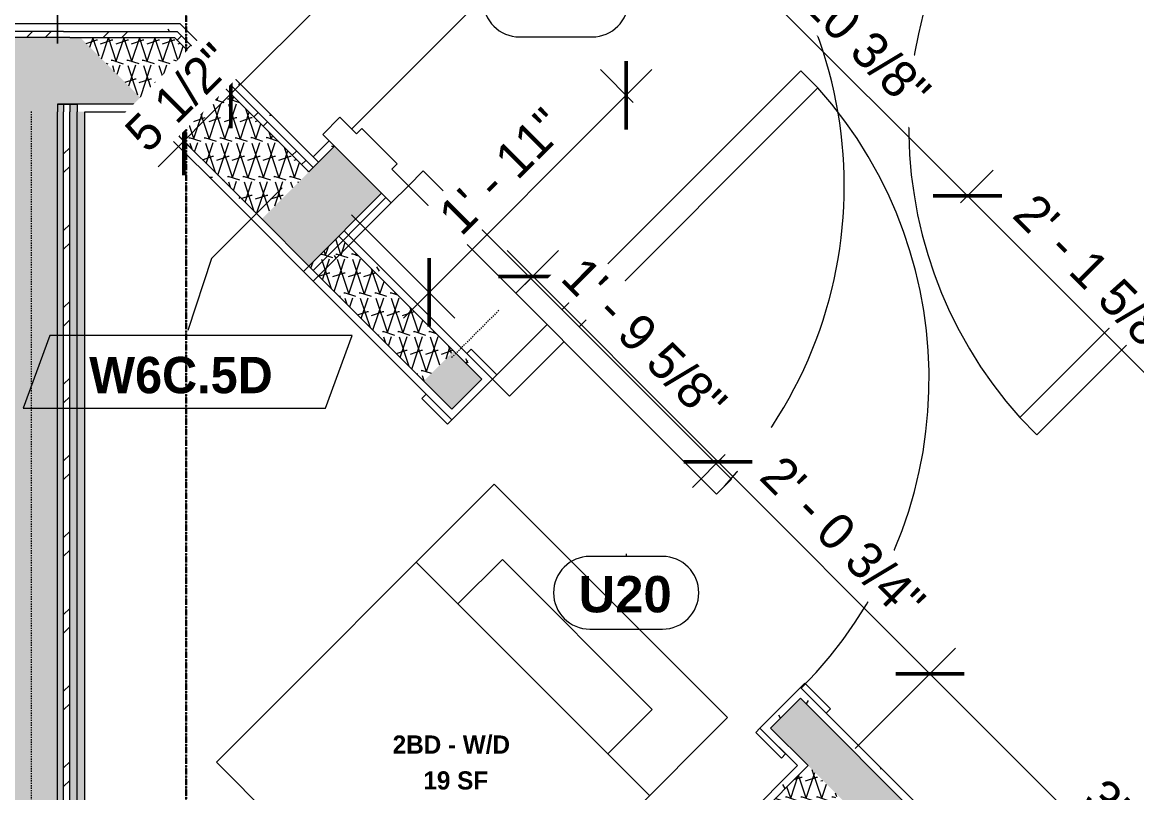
# Model space of a CAD drawing. Header units: inches. Extents: x -4058 to -1781, y 9814 to 12289.
# Drawn here: x -2513.9 to -2421.8, y 11584.4 to 11648 of the extents above; entities that cross this region are included whole.
import ezdxf

# ---------------------------------------------------------------- set-up
doc = ezdxf.new("R2010")
doc.units = ezdxf.units.IN
doc.header["$MEASUREMENT"] = 0
for name, pattern in [('Dash 3_32_', [0.1875, 0.09375, -0.09375]), ('Grid Line 1_2_', [0.875, 0.5, -0.125, 0.125, -0.125]), ('Grid Line 1_2__2_', [0.875, 0.5, -0.125, 0.125, -0.125])]:
    doc.linetypes.add(name, pattern=pattern)
for name, color, linetype, lineweight in [('0-1', 7, 'Continuous', 5), ('0-4', 55, 'Continuous', 9), ('A-ANNO-DIMS', 211, 'Continuous', 9), ('A-ANNO-DIMS-32', 211, 'Continuous', 9), ('A-AREA-IDEN', 2, 'Continuous', 9), ('A-DETL-1', 90, 'Dash 3_32_', 9), ('A-DOOR-1', 7, 'Continuous', 9), ('A-DOOR-2', 31, 'Continuous', 9), ('A-DOOR-FRAM', 31, 'Continuous', 9), ('A-DOOR-FRAM-1', 7, 'Continuous', 9), ('A-DOOR-IDEN', 31, 'Continuous', 9), ('A-FLOR-1', 7, 'Continuous', 9), ('A-WALL-1', 7, 'Continuous', 9), ('A-WALL-2', 113, 'Continuous', 9), ('A-WALL-IDEN', 211, 'Continuous', 9), ('A-WALL-PATT-1', 9, 'Continuous', 9), ('I-WALL-1', 1, 'Continuous', 5), ('I-WALL-2', 7, 'Continuous', 9), ('P-SANR-FIXT', 6, 'Continuous', 9), ('S-GRID-1', 1, 'Grid Line 1_2_', 9), ('S-GRID-2', 1, 'Grid Line 1_2__2_', 30)]:
    doc.layers.add(name, color=color, linetype=linetype, lineweight=lineweight)
doc.styles.add('Arial_B', font='arialbd.ttf', dxfattribs={"height": 3})
doc.styles.add('Century Gothic', font='ufonts.com_century-gothic.ttf', dxfattribs={"height": 3})
doc.styles.add('Century Gothic_B', font='GOTHICB.TTF', dxfattribs={"height": 1.5})
doc.styles.add('Century Gothic_B_1', font='GOTHICB.TTF', dxfattribs={"height": 3})
doc.dimstyles.new('THE_DIMENSION_STRING', dxfattribs={"dimscale": 12, "dimtxt": 3.132505, "dimasz": 0.333333, "dimexe": 0.25, "dimexo": 0.166667, "dimgap": 0.041667, "dimtad": 1, "dimdec": 4, "dimrnd": 0.0625, "dimzin": 3, "dimdsep": 46, "dimlunit": 4, "dimtxsty": 'Century Gothic', "dimblk1": 'OBLIQUE', "dimblk2": 'OBLIQUE', "dimsah": 1, "dimcen": 0.09, "dimdle": 0.25, "dimazin": 0, "dimtfac": 1, "dimtdec": 4, "dimtix": 1, "dimtmove": 0, "dimatfit": 3, "dimfxl": 1, "dimtvp": 1, "dimtfill": 1, "dimfrac": 2, "dimtolj": 1, "dimtzin": 0, "dimarcsym": 2})
doc.dimstyles.new('THE_DIMENSION_STRING_4', dxfattribs={"dimscale": 12, "dimtxt": 3.132505, "dimasz": 0.333333, "dimexe": 0.25, "dimexo": 0.166667, "dimgap": 0.041667, "dimtad": 1, "dimdec": 4, "dimrnd": 0.0625, "dimzin": 3, "dimdsep": 46, "dimlunit": 4, "dimtxsty": 'Century Gothic', "dimblk1": 'OBLIQUE', "dimblk2": 'OBLIQUE', "dimsah": 1, "dimcen": 0.09, "dimdle": 0.25, "dimazin": 0, "dimtfac": 1, "dimtdec": 4, "dimtix": 1, "dimtmove": 0, "dimatfit": 3, "dimfxl": 1, "dimtvp": 1, "dimtfill": 1, "dimfrac": 2, "dimtolj": 1, "dimtzin": 0, "dimarcsym": 2})
doc.dimstyles.new('THE_DIMENSION_STRING_5', dxfattribs={"dimscale": 12, "dimtxt": 3.132505, "dimasz": 0.333333, "dimexe": 0.25, "dimexo": 0.166667, "dimgap": 0.041667, "dimtad": 1, "dimdec": 4, "dimrnd": 0.0625, "dimzin": 3, "dimdsep": 46, "dimlunit": 4, "dimtxsty": 'Century Gothic', "dimblk1": 'OBLIQUE', "dimblk2": 'OBLIQUE', "dimsah": 1, "dimcen": 0.09, "dimdle": 0.25, "dimazin": 0, "dimtfac": 1, "dimtdec": 4, "dimtix": 1, "dimtmove": 0, "dimatfit": 3, "dimfxl": 1, "dimtvp": 1, "dimtfill": 1, "dimfrac": 2, "dimtolj": 1, "dimtzin": 0, "dimarcsym": 2})
pattern_1 = [(0, (0, 0), (10.24, 2.56), [0.422, -7.258, 0.422, -7.258, -40.96]), (0, (0, 0), (10.24, 2.56), [-15.36, 0.422, -14.938, 0.422, -7.258, -17.92]), (0, (0, 0), (10.24, 2.56), [-38.4, 0.422, -4.698, 0.422, -12.378]), (120, (3.84, 1.28), (-7.33702503, 7.58810013), [0.422, -7.258, 0.422, -7.258, -40.96]), (120, (3.84, 1.28), (-7.33702503, 7.58810013), [-15.36, 0.422, -14.938, 0.422, -7.258, -17.92]), (120, (3.84, 1.28), (-7.33702503, 7.58810013), [-38.4, 0.422, -4.698, 0.422, -12.378]), (240, (5.12, 6.4), (-2.90297497, -10.14810013), [0.422, -7.258, 0.422, -7.258, -40.96]), (240, (5.12, 6.4), (-2.90297497, -10.14810013), [-15.36, 0.422, -14.938, 0.422, -7.258, -17.92]), (240, (5.12, 6.4), (-2.90297497, -10.14810013), [-38.4, 0.422, -4.698, 0.422, -12.378])]
pattern_2 = [(45, (0, 0), (-3.1678384, 3.1678384), []), (45, (0, 4.8), (-3.1678384, 3.1678384), [])]
pattern_3 = [(161.57, (0.16, 0.16), (-1.279773737, -0.000426766), [0, -9.107, 1.011, 0]), (18.43, (-0.16, 0.16), (-1.279773737, 0.000426766), [0, -9.107, 1.011, 0]), (108.43, (0.16, 0.16), (0.639452382, -3.199964008), [3.035, -7.083]), (71.57, (-0.16, 0.16), (0.639452382, 3.199964008), [3.035, -7.083])]

# ---------------------------------------------------------------- blocks, each defined once
blk = doc.blocks.new('CTR - 1st Phase - Shell_rvt-1-UNIT PLANS - 2ND FLOOR')
at = {"layer": 'A-FLOR-1'}
for p, q in [((-2461.19, 11664.64), (-2486.646, 11639.184)), ((-2486.646, 11639.184), (-2461.19, 11664.64))]:
    blk.add_line(p, q, dxfattribs=at)
at = {"layer": 'S-GRID-1'}
blk.add_line((-2500.324, 9836.18), (-2500.324, 12272.999), dxfattribs=at)
blk = doc.blocks.new('HOLLOW METAL - UNIT DOOR-2191978-UNIT PLANS - 2ND FLOOR')
at = {"layer": 'A-DOOR-1'}
for p, q in [((18, 39.875), (16.25, 39.875)), ((16.25, 39.875), (16.25, 3.875)), ((18, 3.875), (18, 39.875)), ((16.25, 3.875), (18, 3.875))]:
    blk.add_line(p, q, dxfattribs=at)
blk.add_arc((18, 3.875), 36, 90, 180, dxfattribs=at)
at = {"layer": 'A-DOOR-FRAM-1'}
for p, q in [((-18, 3.875), (-20, 3.875)), ((-20, 3.875), (-20, -4.125)), ((-18, 1.9375), (-18, 3.875)), ((18, 3.875), (18, 1.9375)), ((20, 3.875), (18, 3.875)), ((20, -4.125), (20, 3.875)), ((-17.375, 1.9375), (-18, 1.9375)), ((-17.375, -2.1875), (-17.375, 1.9375)), ((18, 1.9375), (17.375, 1.9375)), ((17.375, 1.9375), (17.375, -2.1875)), ((-18, -4.125), (-18, -2.1875)), ((-18, -2.1875), (-17.375, -2.1875)), ((17.375, -2.1875), (18, -2.1875)), ((18, -2.1875), (18, -4.125)), ((-20, -4.125), (-18, -4.125)), ((18, -4.125), (20, -4.125))]:
    blk.add_line(p, q, dxfattribs=at)
blk = doc.blocks.new('CTR - 1st Phase - Common Walls_rvt-1-UNIT PLANS - 2ND FLOOR')
at = {"layer": 'A-WALL-PATT-1'}
h = blk.add_hatch(dxfattribs=at)
h.set_pattern_fill('FP_5', color=256, style=0, pattern_type=2)
h.set_pattern_definition(pattern_3)
h.paths.add_polyline_path([(-2490.181, 11627.871), (-2484.171, 11633.881), (-2488.06, 11637.77), (-2494.07, 11631.76)], flags=0)
h.paths.add_polyline_path([(-2455.886, 11662.165), (-2435.062, 11682.989), (-2438.952, 11686.878), (-2459.776, 11666.055), (-2456.461, 11662.74)], flags=0)
h = blk.add_hatch(dxfattribs=at)
h.set_pattern_fill('FP_1', color=256, style=0, pattern_type=2)
h.set_pattern_definition(pattern_1)
h.paths.add_polyline_path([(-2489.386, 11636.444), (-2488.06, 11637.77), (-2488.502, 11638.212), (-2489.828, 11636.886)], flags=0)
h.paths.add_polyline_path([(-2459.776, 11666.055), (-2443.636, 11682.194), (-2444.078, 11682.636), (-2460.217, 11666.496)], flags=0)
h = blk.add_hatch(dxfattribs=at)
h.set_pattern_fill('FP_1', color=256, style=0, pattern_type=2)
h.set_pattern_definition(pattern_1)
h.paths.add_polyline_path([(-2489.386, 11627.075), (-2483.375, 11633.086), (-2483.817, 11633.528), (-2489.828, 11627.517)], flags=0)
h.paths.add_polyline_path([(-2455.091, 11661.37), (-2436.659, 11679.802), (-2437.543, 11679.802), (-2455.533, 11661.812)], flags=0)
h = blk.add_hatch(dxfattribs=at)
h.set_pattern_fill('FP_1', color=256, style=0, pattern_type=2)
h.set_pattern_definition(pattern_1)
h.paths.add_polyline_path([(-2501.772, 11647.239), (-2501.064, 11647.239), (-2501.689, 11647.864), (-2653.749, 11647.864), (-2653.749, 11647.239), (-2510.434, 11647.239)], flags=0)
h = blk.add_hatch(dxfattribs=at)
h.set_pattern_fill('FP_1', color=256, style=0, pattern_type=2)
h.set_pattern_definition(pattern_1)
h.paths.add_polyline_path([(-2489.828, 11636.002), (-2489.386, 11636.444), (-2500.806, 11647.864), (-2501.689, 11647.864), (-2490.269, 11636.444)], flags=0)
h = blk.add_hatch(dxfattribs=at)
h.set_pattern_fill('FP_33', color=256, style=0, pattern_type=2)
h.set_pattern_definition(pattern_2)
h.paths.add_polyline_path([(-2501.272, 11646.739), (-2501.772, 11647.239), (-2653.124, 11647.239), (-2653.124, 11646.739), (-2509.05, 11646.739)], flags=0)
h = blk.add_hatch(dxfattribs=at)
h.set_pattern_fill('FP_33', color=256, style=0, pattern_type=2)
h.set_pattern_definition(pattern_2)
h.paths.add_polyline_path([(-2490.181, 11635.649), (-2489.828, 11636.002), (-2501.064, 11647.239), (-2501.772, 11647.239), (-2490.623, 11636.091)], flags=0)
h = blk.add_hatch(dxfattribs=at)
h.set_pattern_fill('FP_5', color=256, style=0, pattern_type=2)
h.set_pattern_definition(pattern_3)
h.paths.add_polyline_path([(-2509.936, 11641.239), (-2503.55, 11641.239), (-2509.05, 11646.739), (-2645.374, 11646.739), (-2645.374, 11641.239), (-2510.436, 11641.239)], flags=0)
h = blk.add_hatch(dxfattribs=at)
h.set_pattern_fill('FP_5', color=256, style=0, pattern_type=2)
h.set_pattern_definition(pattern_3)
h.paths.add_polyline_path([(-2494.07, 11631.76), (-2490.181, 11635.649), (-2501.272, 11646.739), (-2509.05, 11646.739), (-2494.512, 11632.202)], flags=0)
h = blk.add_hatch(dxfattribs=at)
h.set_pattern_fill('FP_1', color=256, style=0, pattern_type=2)
h.set_pattern_definition(pattern_1)
h.paths.add_polyline_path([(-2509.311, 11640.614), (-2503.809, 11640.614), (-2504.434, 11641.239), (-2509.311, 11641.239)], flags=0)
h.paths.add_polyline_path([(-2517.561, 11640.614), (-2516.936, 11640.619), (-2516.941, 11641.239), (-2644.749, 11641.239), (-2644.749, 11640.614), (-2517.561, 11640.619)], flags=0)
h = blk.add_hatch(dxfattribs=at)
h.set_pattern_fill('FP_5', color=256, style=0, pattern_type=2)
h.set_pattern_definition(pattern_3)
h.paths.add_polyline_path([(-2510.936, 11255.639), (-2510.936, 11641.239), (-2516.436, 11641.239), (-2516.436, 11255.639)], flags=0)
h = blk.add_hatch(dxfattribs=at)
h.set_pattern_fill('FP_33', color=256, style=0, pattern_type=2)
h.set_pattern_definition(pattern_2)
h.paths.add_polyline_path([(-2509.936, 11255.639), (-2509.936, 11641.239), (-2510.436, 11641.239), (-2510.436, 11255.639)], flags=0)
h = blk.add_hatch(dxfattribs=at)
h.set_pattern_fill('FP_1', color=256, style=0, pattern_type=2)
h.set_pattern_definition(pattern_1)
h.paths.add_polyline_path([(-2509.936, 11255.639), (-2509.311, 11255.639), (-2509.311, 11641.239), (-2509.936, 11641.239), (-2509.936, 11267.999)], flags=0)
h = blk.add_hatch(dxfattribs=at)
h.set_pattern_fill('FP_1', color=256, style=0, pattern_type=2)
h.set_pattern_definition(pattern_1)
h.paths.add_polyline_path([(-2509.311, 11255.639), (-2508.686, 11255.639), (-2508.686, 11640.614), (-2509.311, 11640.614), (-2509.311, 11267.999)], flags=0)
h = blk.add_hatch(dxfattribs=at)
h.set_pattern_fill('FP_1', color=256, style=0, pattern_type=2)
h.set_pattern_definition(pattern_1)
h.paths.add_polyline_path([(-2489.828, 11626.633), (-2489.386, 11627.075), (-2503.55, 11641.239), (-2504.434, 11641.239), (-2494.954, 11631.76)], flags=0)
at = {"layer": 'I-WALL-1'}
blk.add_hatch(color=256, dxfattribs=at).paths.add_polyline_path([(-2510.436, 11255.639), (-2510.436, 11641.239), (-2510.936, 11641.239), (-2510.936, 11255.639)], flags=0)
at = {"layer": 'A-WALL-1'}
for p, q in [((-2510.434, 11647.239), (-2644.749, 11647.239)), ((-2510.434, 11647.239), (-2501.772, 11647.239)), ((-2501.772, 11647.239), (-2501.064, 11647.239)), ((-2501.064, 11647.239), (-2490.269, 11636.444)), ((-2509.934, 11646.739), (-2644.749, 11646.739)), ((-2509.934, 11646.739), (-2509.05, 11646.739)), ((-2509.05, 11646.739), (-2501.272, 11646.739)), ((-2501.272, 11646.739), (-2490.623, 11636.091)), ((-2510.436, 11641.239), (-2510.936, 11641.239)), ((-2510.936, 11641.239), (-2510.436, 11641.239)), ((-2510.936, 11641.239), (-2510.936, 11640.614)), ((-2510.936, 11255.639), (-2510.936, 11640.614)), ((-2509.936, 11641.239), (-2510.436, 11641.239)), ((-2510.436, 11641.239), (-2509.936, 11641.239)), ((-2510.436, 11641.239), (-2510.436, 11640.614)), ((-2510.436, 11255.639), (-2510.436, 11640.614)), ((-2509.311, 11641.239), (-2509.936, 11641.239)), ((-2509.936, 11641.239), (-2509.311, 11641.239)), ((-2509.936, 11641.239), (-2509.936, 11640.614)), ((-2509.936, 11255.639), (-2509.936, 11640.614)), ((-2504.434, 11641.239), (-2509.311, 11641.239)), ((-2509.311, 11641.239), (-2509.311, 11640.614)), ((-2509.311, 11255.639), (-2509.311, 11640.614)), ((-2504.434, 11641.239), (-2503.55, 11641.239)), ((-2503.55, 11641.239), (-2494.512, 11632.202)), ((-2488.06, 11637.77), (-2489.386, 11636.444)), ((-2489.386, 11636.444), (-2489.828, 11636.886)), ((-2490.181, 11635.649), (-2490.623, 11636.091)), ((-2489.828, 11636.002), (-2490.269, 11636.444)), ((-2489.828, 11636.002), (-2490.181, 11635.649)), ((-2489.828, 11636.002), (-2490.181, 11635.649)), ((-2489.386, 11636.444), (-2489.828, 11636.002)), ((-2489.386, 11636.444), (-2489.828, 11636.002)), ((-2484.171, 11633.881), (-2490.181, 11627.871)), ((-2483.817, 11633.528), (-2489.828, 11627.517)), ((-2494.07, 11631.76), (-2494.512, 11632.202)), ((-2490.181, 11627.871), (-2494.07, 11631.76)), ((-2489.828, 11627.517), (-2490.181, 11627.871)), ((-2489.386, 11627.075), (-2489.828, 11627.517))]:
    blk.add_line(p, q, dxfattribs=at)
at = {"layer": 'I-WALL-2'}
for p, q in [((-2511.059, 11647.864), (-2644.749, 11647.864)), ((-2501.689, 11647.864), (-2511.059, 11647.864)), ((-2500.806, 11647.864), (-2501.689, 11647.864)), ((-2489.828, 11636.886), (-2500.806, 11647.864)), ((-2508.686, 11640.614), (-2503.809, 11640.614)), ((-2508.686, 11559.177), (-2508.686, 11640.614)), ((-2503.809, 11640.614), (-2494.954, 11631.76)), ((-2488.502, 11638.212), (-2489.828, 11636.886)), ((-2489.386, 11627.075), (-2483.375, 11633.086)), ((-2494.954, 11631.76), (-2489.828, 11626.633)), ((-2489.828, 11626.633), (-2489.386, 11627.075))]:
    blk.add_line(p, q, dxfattribs=at)
at = {"layer": '0-4', "rotation": 225.0000000000052}
blk.add_blockref('HOLLOW METAL - UNIT DOOR-2191978-UNIT PLANS - 2ND FLOOR', (-2471.973, 11649.968), dxfattribs=at)
blk = doc.blocks.new('CTR - 1st Phase - Structure_rvt-1-UNIT PLANS - 2ND FLOOR')
at = {"layer": 'S-GRID-2'}
blk.add_line((-2500.324, 9814.027), (-2500.324, 12247.501), dxfattribs=at)
blk = doc.blocks.new('SWING - SINGLE - FLUSH - SWING - FLUSH - 3-0 x 6-8 - PASSAGE-3983850-UNIT PLANS - 2ND FLOOR')
at = {"layer": 'A-DOOR-2'}
for p, q in [((16, -2.375), (16, -38.386)), ((18, -2.375), (16, -2.375)), ((18, -2.375), (18, -38.386)), ((18, -38.386), (16, -38.386))]:
    blk.add_line(p, q, dxfattribs=at)
blk.add_arc((18, -2.375), 36.067, 180, 266.82115, dxfattribs=at)
at = {"layer": 'A-DOOR-FRAM'}
for p, q in [((-21, 2.375), (-21, 2.875)), ((-21, 2.875), (-18, 2.875)), ((-18, 2.875), (-18, 2.375)), ((18, 2.375), (18, 2.875)), ((18, 2.875), (21, 2.875)), ((21, 2.875), (21, 2.375)), ((-18, 2.375), (-21, 2.375)), ((21, 2.375), (18, 2.375)), ((-21, -2.375), (-18, -2.375)), ((-21, -2.875), (-21, -2.375)), ((-18, -2.375), (-18, -2.875)), ((18, -2.375), (21, -2.375)), ((18, -2.875), (18, -2.375)), ((21, -2.375), (21, -2.875)), ((-18, -2.875), (-21, -2.875)), ((21, -2.875), (18, -2.875))]:
    blk.add_line(p, q, dxfattribs=at)
blk = doc.blocks.new('SWING - SINGLE - FLUSH - SWING - FLUSH - 3-0 x 6-8 - PASSAGE-V92-UNIT PLANS - 2ND FLOOR')
at = {"layer": 'A-DOOR-2'}
for p, q in [((16, -2.375), (16, -8.75)), ((18, -2.375), (16, -2.375)), ((18, -2.375), (18, -8.75)), ((16, -10.5), (16, -38.386)), ((18, -10.5), (18, -38.386)), ((18, -38.386), (16, -38.386))]:
    blk.add_line(p, q, dxfattribs=at)
blk.add_arc((18, -2.375), 36.067, 180, 266.82115, dxfattribs=at)
at = {"layer": 'A-DOOR-FRAM'}
for p, q in [((-21, 2.375), (-21, 2.875)), ((-21, 2.875), (-18, 2.875)), ((-18, 2.875), (-18, 2.375)), ((18, 2.375), (18, 2.875)), ((18, 2.875), (21, 2.875)), ((21, 2.875), (21, 2.375)), ((-18, 2.375), (-21, 2.375)), ((21, 2.375), (18, 2.375)), ((-21, -2.375), (-18, -2.375)), ((-21, -2.875), (-21, -2.375)), ((-18, -2.375), (-18, -2.875)), ((18, -2.375), (21, -2.375)), ((18, -2.875), (18, -2.375)), ((21, -2.375), (21, -2.875)), ((-18, -2.875), (-21, -2.875)), ((21, -2.875), (18, -2.875))]:
    blk.add_line(p, q, dxfattribs=at)
blk = doc.blocks.new('Stacked Washer and Dryer - 26_x25_ - Private-1352637-UNIT PLANS - 2ND FLOOR')
at = {"layer": 'P-SANR-FIXT'}
for p, q in [((0, 13.625), (32.4375, 13.625)), ((0, 13.625), (0, -13.625)), ((23.34375, 13.625), (23.34375, -13.625)), ((32.4375, 13.625), (32.4375, -13.625)), ((23.34375, 8.75), (28.53125, 8.75)), ((28.53125, 8.75), (28.53125, -8.75)), ((28.53125, -8.75), (23.34375, -8.75)), ((32.4375, -13.625), (0, -13.625))]:
    blk.add_line(p, q, dxfattribs=at)
blk = doc.blocks.new('DIMBLOCK216-UNIT PLANS - 2ND FLOOR')
at = {"layer": 'A-ANNO-DIMS-32'}
for p, q in [((-2473.801, 11629.144), (-2456.376, 11611.719)), ((-2473.082, 11625.62), (-2469.558, 11629.144)), ((-2471.68, 11627.022), (-2473.082, 11625.62)), ((-2455.79, 11612.304), (-2458.497, 11609.597)), ((-2456.376, 11611.719), (-2455.79, 11612.304))]:
    blk.add_line(p, q, dxfattribs=at)
at = {"layer": 'A-ANNO-DIMS-32', "lineweight": 50}
for p, q in [((-2471.68, 11627.022), (-2474.508, 11627.022)), ((-2471.68, 11627.022), (-2468.851, 11627.022)), ((-2456.376, 11611.719), (-2459.204, 11611.719)), ((-2456.376, 11611.719), (-2453.547, 11611.719))]:
    blk.add_line(p, q, dxfattribs=at)
at = {"layer": 'A-ANNO-DIMS-32', "color": 0, "insert": (-2467.372, 11628.86), "char_height": 3, "width": 21.77837, "attachment_point": 1, "rotation": 315, "line_spacing_factor": 0.984502, "style": 'Century Gothic', "bg_fill": 3, "box_fill_scale": 1.25, "bg_fill_color": 256, "bg_fill_true_color": 13158600, "bg_fill_transparency": 0}
blk.add_mtext('1\' - 9 5/8"', dxfattribs=at)
blk = doc.blocks.new('_Oblique')
at = {"color": 0, "linetype": 'ByBlock', "lineweight": -2}
blk.add_line((-0.5, -0.5), (0.5, 0.5), dxfattribs=at)
blk = doc.blocks.new('DIMBLOCK217-UNIT PLANS - 2ND FLOOR')
at = {"layer": 'A-ANNO-DIMS-32'}
for p, q in [((-2455.79, 11612.304), (-2458.497, 11609.597)), ((-2456.376, 11611.719), (-2455.79, 11612.304)), ((-2456.376, 11611.719), (-2438.877, 11594.219)), ((-2445.051, 11588.044), (-2436.755, 11596.341)), ((-2438.877, 11594.219), (-2445.051, 11588.044))]:
    blk.add_line(p, q, dxfattribs=at)
at = {"layer": 'A-ANNO-DIMS-32', "lineweight": 50}
for p, q in [((-2456.376, 11611.719), (-2459.204, 11611.719)), ((-2456.376, 11611.719), (-2453.547, 11611.719)), ((-2438.877, 11594.219), (-2441.705, 11594.219)), ((-2438.877, 11594.219), (-2436.048, 11594.219))]:
    blk.add_line(p, q, dxfattribs=at)
at = {"layer": 'A-ANNO-DIMS-32', "color": 0, "insert": (-2450.97, 11612.458), "char_height": 3, "width": 21.77837, "attachment_point": 1, "rotation": 315, "line_spacing_factor": 0.984502, "style": 'Century Gothic', "bg_fill": 3, "box_fill_scale": 1.25, "bg_fill_color": 256, "bg_fill_true_color": 13158600, "bg_fill_transparency": 0}
blk.add_mtext('2\' - 0 3/4"', dxfattribs=at)
blk = doc.blocks.new('DIMBLOCK218-UNIT PLANS - 2ND FLOOR')
at = {"layer": 'A-ANNO-DIMS-32'}
for p, q in [((-2445.051, 11588.044), (-2436.755, 11596.341)), ((-2438.877, 11594.219), (-2445.051, 11588.044)), ((-2438.877, 11594.219), (-2408.471, 11563.814)), ((-2414.646, 11557.639), (-2406.35, 11565.935)), ((-2408.471, 11563.814), (-2414.646, 11557.639))]:
    blk.add_line(p, q, dxfattribs=at)
at = {"layer": 'A-ANNO-DIMS-32', "lineweight": 50}
for p, q in [((-2438.877, 11594.219), (-2441.705, 11594.219)), ((-2438.877, 11594.219), (-2436.048, 11594.219)), ((-2408.471, 11563.814), (-2411.299, 11563.814)), ((-2408.471, 11563.814), (-2405.643, 11563.814))]:
    blk.add_line(p, q, dxfattribs=at)
at = {"layer": 'A-ANNO-DIMS-32', "color": 0, "insert": (-2424.31, 11585.798), "char_height": 3, "width": 12.58969, "attachment_point": 1, "rotation": 315, "line_spacing_factor": 0.984502, "style": 'Century Gothic', "bg_fill": 3, "box_fill_scale": 1.25, "bg_fill_color": 256, "bg_fill_true_color": 13158600, "bg_fill_transparency": 0}
blk.add_mtext('3\' - 7"', dxfattribs=at)
blk = doc.blocks.new('DIMBLOCK243-UNIT PLANS - 2ND FLOOR')
at = {"layer": 'A-ANNO-DIMS-32'}
for p, q in [((-2436.365, 11633.077), (-2433.658, 11635.785)), ((-2435.779, 11633.663), (-2436.365, 11633.077)), ((-2417.657, 11615.542), (-2435.779, 11633.663)), ((-2409.748, 11623.451), (-2419.779, 11613.42)), ((-2417.657, 11615.542), (-2409.748, 11623.451))]:
    blk.add_line(p, q, dxfattribs=at)
at = {"layer": 'A-ANNO-DIMS-32', "lineweight": 50}
for p, q in [((-2435.779, 11633.663), (-2438.607, 11633.663)), ((-2435.779, 11633.663), (-2432.95, 11633.663)), ((-2417.657, 11615.542), (-2420.486, 11615.542)), ((-2417.657, 11615.542), (-2414.829, 11615.542))]:
    blk.add_line(p, q, dxfattribs=at)
at = {"layer": 'A-ANNO-DIMS-32', "color": 0, "insert": (-2430.062, 11634.092), "char_height": 3, "width": 21.77837, "attachment_point": 1, "rotation": 315, "line_spacing_factor": 0.984502, "style": 'Century Gothic', "bg_fill": 3, "box_fill_scale": 1.25, "bg_fill_color": 256, "bg_fill_true_color": 13158600, "bg_fill_transparency": 0}
blk.add_mtext('2\' - 1 5/8"', dxfattribs=at)
blk = doc.blocks.new('DIMBLOCK244-UNIT PLANS - 2ND FLOOR')
at = {"layer": 'A-ANNO-DIMS-32'}
for p, q in [((-2435.779, 11633.663), (-2462.205, 11660.089)), ((-2459.327, 11658.725), (-2462.205, 11655.847)), ((-2460.084, 11657.968), (-2459.327, 11658.725)), ((-2436.365, 11633.077), (-2433.658, 11635.785)), ((-2435.779, 11633.663), (-2436.365, 11633.077))]:
    blk.add_line(p, q, dxfattribs=at)
at = {"layer": 'A-ANNO-DIMS-32', "lineweight": 50}
for p, q in [((-2460.084, 11657.968), (-2462.912, 11657.968)), ((-2460.084, 11657.968), (-2457.255, 11657.968)), ((-2435.779, 11633.663), (-2438.607, 11633.663)), ((-2435.779, 11633.663), (-2432.95, 11633.663))]:
    blk.add_line(p, q, dxfattribs=at)
at = {"layer": 'A-ANNO-DIMS-32', "color": 0, "insert": (-2452.102, 11656.131), "char_height": 3, "width": 24.5827, "attachment_point": 1, "rotation": 315, "line_spacing_factor": 0.984502, "style": 'Century Gothic', "bg_fill": 3, "box_fill_scale": 1.25, "bg_fill_color": 256, "bg_fill_true_color": 13158600, "bg_fill_transparency": 0}
blk.add_mtext('2\' - 10 3/8"', dxfattribs=at)
blk = doc.blocks.new('Wall Tag - Arch Wall-3956453-UNIT PLANS - 2ND FLOOR')
at = {"layer": 'A-WALL-IDEN'}
for p, q in [((-0.3561, 0.0937), (-0.4244, -0.0937)), ((0.4244, 0.0937), (-0.3561, 0.0937)), ((0.3561, -0.0937), (0.4244, 0.0937)), ((-0.4244, -0.0937), (0.3561, -0.0937))]:
    blk.add_line(p, q, dxfattribs=at)
blk = doc.blocks.new('DIMBLOCK1026-UNIT PLANS - 2ND FLOOR')
at = {"layer": 'A-ANNO-DIMS-32'}
for p, q in [((-2516.436, 11646.239), (-2516.436, 11677.985)), ((-2510.936, 11646.239), (-2510.936, 11677.985)), ((-2516.436, 11674.985), (-2507.936, 11674.985)), ((-2516.436, 11674.985), (-2516.436, 11646.239)), ((-2510.936, 11674.985), (-2510.936, 11646.239))]:
    blk.add_line(p, q, dxfattribs=at)
at = {"layer": 'A-ANNO-DIMS-32', "lineweight": 50}
for p, q in [((-2516.436, 11674.985), (-2514.436, 11676.985)), ((-2510.936, 11674.985), (-2508.936, 11676.985)), ((-2516.436, 11674.985), (-2518.436, 11672.985)), ((-2510.936, 11674.985), (-2512.936, 11672.985))]:
    blk.add_line(p, q, dxfattribs=at)
at = {"layer": 'A-ANNO-DIMS-32', "color": 0, "insert": (-2519.33, 11679.33), "char_height": 3, "width": 13.54435, "attachment_point": 1, "line_spacing_factor": 0.984502, "style": 'Century Gothic', "bg_fill": 3, "box_fill_scale": 1.25, "bg_fill_color": 256, "bg_fill_true_color": 13158600, "bg_fill_transparency": 0}
blk.add_mtext('5 1/2"', dxfattribs=at)
blk = doc.blocks.new('DIMBLOCK1078-UNIT PLANS - 2ND FLOOR')
at = {"layer": 'A-ANNO-DIMS-32', "lineweight": 50}
for p, q in [((-2449.27, 11689.419), (-2449.27, 11692.247)), ((-2449.27, 11689.419), (-2449.27, 11686.59)), ((-2496.611, 11642.078), (-2496.611, 11644.907)), ((-2496.611, 11642.078), (-2496.611, 11639.25))]:
    blk.add_line(p, q, dxfattribs=at)
at = {"layer": 'A-ANNO-DIMS-32'}
for p, q in [((-2448.684, 11688.833), (-2451.391, 11691.54)), ((-2449.27, 11689.419), (-2496.611, 11642.078)), ((-2449.27, 11689.419), (-2448.684, 11688.833)), ((-2496.025, 11641.493), (-2498.732, 11644.2)), ((-2496.611, 11642.078), (-2496.025, 11641.493))]:
    blk.add_line(p, q, dxfattribs=at)
at = {"layer": 'A-ANNO-DIMS-32', "color": 0, "insert": (-2484.082, 11660.752), "char_height": 3, "width": 27.38704, "attachment_point": 1, "rotation": 45, "line_spacing_factor": 0.984502, "style": 'Century Gothic', "bg_fill": 3, "box_fill_scale": 1.25, "bg_fill_color": 256, "bg_fill_true_color": 13158600, "bg_fill_transparency": 0}
blk.add_mtext('5\' - 6 15/16"', dxfattribs=at)
blk = doc.blocks.new('DIMBLOCK1079-UNIT PLANS - 2ND FLOOR')
at = {"layer": 'A-ANNO-DIMS-32'}
for p, q in [((-2496.025, 11641.493), (-2498.732, 11644.2)), ((-2496.611, 11642.078), (-2502.621, 11636.068)), ((-2496.611, 11642.078), (-2496.025, 11641.493)), ((-2499.914, 11637.603), (-2502.621, 11640.311)), ((-2500.5, 11638.189), (-2499.914, 11637.603))]:
    blk.add_line(p, q, dxfattribs=at)
at = {"layer": 'A-ANNO-DIMS-32', "lineweight": 50}
for p, q in [((-2496.611, 11642.078), (-2496.611, 11644.907)), ((-2496.611, 11642.078), (-2496.611, 11639.25)), ((-2500.5, 11638.189), (-2500.5, 11641.018)), ((-2500.5, 11638.189), (-2500.5, 11635.361))]:
    blk.add_line(p, q, dxfattribs=at)
at = {"layer": 'A-ANNO-DIMS-32', "color": 0, "insert": (-2505.618, 11639.216), "char_height": 3, "width": 13.54435, "attachment_point": 1, "rotation": 45, "line_spacing_factor": 0.984502, "style": 'Century Gothic', "bg_fill": 3, "box_fill_scale": 1.25, "bg_fill_color": 256, "bg_fill_true_color": 13158600, "bg_fill_transparency": 0}
blk.add_mtext('5 1/2"', dxfattribs=at)
blk = doc.blocks.new('DIMBLOCK1248-UNIT PLANS - 2ND FLOOR')
at = {"layer": 'A-ANNO-DIMS-32'}
for p, q in [((-2461.848, 11644.086), (-2482.354, 11623.579)), ((-2463.384, 11641.378), (-2466.091, 11644.086)), ((-2463.97, 11641.964), (-2463.384, 11641.378)), ((-2486.646, 11632.113), (-2478.112, 11623.579)), ((-2480.233, 11625.701), (-2486.646, 11632.113))]:
    blk.add_line(p, q, dxfattribs=at)
at = {"layer": 'A-ANNO-DIMS-32', "lineweight": 50}
for p, q in [((-2463.97, 11641.964), (-2463.97, 11644.793)), ((-2463.97, 11641.964), (-2463.97, 11639.136)), ((-2480.233, 11625.701), (-2480.233, 11628.529)), ((-2480.233, 11625.701), (-2480.233, 11622.872))]:
    blk.add_line(p, q, dxfattribs=at)
at = {"layer": 'A-ANNO-DIMS-32', "color": 0, "insert": (-2479.709, 11632.37), "char_height": 3, "width": 15.39402, "attachment_point": 1, "rotation": 45, "line_spacing_factor": 0.984502, "style": 'Century Gothic', "bg_fill": 3, "box_fill_scale": 1.25, "bg_fill_color": 256, "bg_fill_true_color": 13158600, "bg_fill_transparency": 0}
blk.add_mtext('1\' - 11"', dxfattribs=at)
blk = doc.blocks.new('Door Tag - Type Mark-2601225-UNIT PLANS - 2ND FLOOR')
at = {"layer": 'A-DOOR-IDEN'}
for p, q in [((0.09375, 0.09375), (-0.09375, 0.09375)), ((-0.09375, -0.09375), (0.09375, -0.09375))]:
    blk.add_line(p, q, dxfattribs=at)
for centre, start, end in [((-0.09375, 0), 90, 270), ((0.09375, 0), 270, 90)]:
    blk.add_arc(centre, 0.09375, start, end, dxfattribs=at)

msp = doc.modelspace()

# ---------------------------------------------------------------- hatches: boundary and pattern name
at = {"layer": 'A-WALL-PATT-1'}
h = msp.add_hatch(dxfattribs=at)
h.set_pattern_fill('FP_5', color=256, style=0, pattern_type=2)
h.set_pattern_definition(pattern_3)
h.paths.add_polyline_path([(-2480.6811, 11618.37076), (-2478.20622, 11620.84563), (-2487.70622, 11630.34563), (-2490.1811, 11627.87076), (-2481.96098, 11619.65064)], flags=0)
h = msp.add_hatch(dxfattribs=at)
h.set_pattern_fill('FP_1', color=256, style=0, pattern_type=2)
h.set_pattern_definition(pattern_1)
h.paths.add_polyline_path([(-2478.20622, 11620.84563), (-2477.76428, 11621.28757), (-2487.26428, 11630.78757), (-2487.70622, 11630.34563), (-2480.79063, 11623.43004)], flags=0)
h = msp.add_hatch(dxfattribs=at)
h.set_pattern_fill('FP_1', color=256, style=0, pattern_type=2)
h.set_pattern_definition(pattern_1)
h.paths.add_polyline_path([(-2350.56124, 11493.20065), (-2350.56124, 11494.08453), (-2449.55767, 11593.08097), (-2451.23705, 11591.40159), (-2450.79511, 11590.95965), (-2449.55767, 11592.19708), (-2351.18624, 11493.82565)], flags=0)
h.paths.add_polyline_path([(-2476.6929, 11616.85743), (-2475.01352, 11618.53681), (-2477.76428, 11621.28757), (-2478.20622, 11620.84563), (-2475.8974, 11618.53681), (-2477.13484, 11617.29938)], flags=0)
h = msp.add_hatch(dxfattribs=at)
h.set_pattern_fill('FP_5', color=256, style=0, pattern_type=2)
h.set_pattern_definition(pattern_3)
h.paths.add_polyline_path([(-2351.18624, 11488.8759), (-2351.18624, 11493.82565), (-2449.55767, 11592.19708), (-2452.03255, 11589.72221), (-2354.68624, 11492.3759)], flags=0)
h.paths.add_polyline_path([(-2478.37228, 11616.06194), (-2475.8974, 11618.53681), (-2478.20622, 11620.84563), (-2480.6811, 11618.37076)], flags=0)
h = msp.add_hatch(dxfattribs=at)
h.set_pattern_fill('FP_1', color=256, style=0, pattern_type=2)
h.set_pattern_definition(pattern_1)
h.paths.add_polyline_path([(-2354.68624, 11491.49202), (-2354.68624, 11492.3759), (-2416.06009, 11553.74975), (-2416.50203, 11553.30781), (-2355.31124, 11492.11702)], flags=0)
h.paths.add_polyline_path([(-2418.9769, 11555.78268), (-2418.53496, 11556.22462), (-2446.46568, 11584.15534), (-2446.90762, 11583.7134), (-2419.41884, 11556.22462)], flags=0)
h.paths.add_polyline_path([(-2449.38249, 11586.18827), (-2448.94055, 11586.63021), (-2452.03255, 11589.72221), (-2450.79511, 11590.95965), (-2451.23705, 11591.40159), (-2452.91643, 11589.72221), (-2449.82444, 11586.63021)], flags=0)
h.paths.add_polyline_path([(-2478.37228, 11615.17806), (-2476.6929, 11616.85743), (-2477.13484, 11617.29938), (-2478.37228, 11616.06194), (-2480.6811, 11618.37076), (-2481.12304, 11617.92882)], flags=0)
h = msp.add_hatch(dxfattribs=at)
h.set_pattern_fill('FP_1', color=256, style=0, pattern_type=2)
h.set_pattern_definition(pattern_1)
h.paths.add_polyline_path([(-2472.52775, 11563.9269), (-2471.64387, 11563.9269), (-2449.38249, 11586.18827), (-2449.82444, 11586.63021), (-2469.14535, 11567.3093)], flags=0)
h = msp.add_hatch(dxfattribs=at)
h.set_pattern_fill('FP_5', color=256, style=0, pattern_type=2)
h.set_pattern_definition(pattern_3)
h.paths.add_polyline_path([(-2467.31912, 11563.3019), (-2446.46568, 11584.15534), (-2448.94055, 11586.63021), (-2472.26887, 11563.3019)], flags=0)

# ---------------------------------------------------------------- linework, layer by layer
at = {"layer": 'A-DETL-1'}
for p, q in [((-2513.12374, 11640.61899), (-2513.12374, 11286.61899)), ((-2474.49575, 11624.20623), (-2478.38484, 11620.31714))]:
    msp.add_line(p, q, dxfattribs=at)
at = {"layer": 'A-DOOR-IDEN'}
msp.add_line((-2463.96497, 11604.12951), (-2463.96497, 11603.90519), dxfattribs=at)
at = {"layer": 'A-WALL-2'}
for p, q in [((-2487.26428, 11630.78757), (-2490.62304, 11627.42882)), ((-2487.70622, 11630.34563), (-2478.20622, 11620.84563)), ((-2477.76428, 11621.28757), (-2487.26428, 11630.78757)), ((-2490.1811, 11627.87076), (-2480.6811, 11618.37076)), ((-2490.62304, 11627.42882), (-2481.12304, 11617.92882)), ((-2475.01352, 11618.53681), (-2477.76428, 11621.28757)), ((-2475.8974, 11618.53681), (-2478.20622, 11620.84563)), ((-2480.6811, 11618.37076), (-2478.37228, 11616.06194)), ((-2478.37228, 11615.17806), (-2475.01352, 11618.53681)), ((-2478.37228, 11616.06194), (-2475.8974, 11618.53681)), ((-2481.12304, 11617.92882), (-2478.37228, 11615.17806)), ((-2449.55767, 11593.08097), (-2452.91643, 11589.72221)), ((-2350.56124, 11494.08453), (-2449.55767, 11593.08097)), ((-2449.55767, 11592.19708), (-2452.03255, 11589.72221)), ((-2351.18624, 11493.82565), (-2449.55767, 11592.19708)), ((-2452.91643, 11589.72221), (-2449.82444, 11586.63021)), ((-2452.03255, 11589.72221), (-2448.94055, 11586.63021)), ((-2449.82444, 11586.63021), (-2472.52775, 11563.9269)), ((-2472.26887, 11563.3019), (-2448.94055, 11586.63021))]:
    msp.add_line(p, q, dxfattribs=at)
at = {"layer": 'A-WALL-IDEN'}
for p, q in [((-2492.38509, 11634.31739), (-2498.22009, 11628.4824)), ((-2498.22009, 11628.4824), (-2500.18623, 11622.54531))]:
    msp.add_line(p, q, dxfattribs=at)

# ---------------------------------------------------------------- block references
at = {"layer": '0-1'}
for name in ['CTR - 1st Phase - Shell_rvt-1-UNIT PLANS - 2ND FLOOR', 'CTR - 1st Phase - Structure_rvt-1-UNIT PLANS - 2ND FLOOR', 'CTR - 1st Phase - Common Walls_rvt-1-UNIT PLANS - 2ND FLOOR']:
    msp.add_blockref(name, (0, 0), dxfattribs=at)
at = {"layer": 'A-DOOR-2'}
for name, p, rotation in [('SWING - SINGLE - FLUSH - SWING - FLUSH - 3-0 x 6-8 - PASSAGE-3983850-UNIT PLANS - 2ND FLOOR', (-2415.61892, 11653.82323), 314.9999999999333), ('SWING - SINGLE - FLUSH - SWING - FLUSH - 3-0 x 6-8 - PASSAGE-V92-UNIT PLANS - 2ND FLOOR', (-2463.96497, 11604.12951), 134.999999999973)]:
    msp.add_blockref(name, p, dxfattribs=dict(at, rotation=rotation))
at = {"layer": 'A-WALL-IDEN', "xscale": 31.99999999999999, "yscale": 31.99999999999999, "zscale": 31.99999999999999}
msp.add_blockref('Wall Tag - Arch Wall-3956453-UNIT PLANS - 2ND FLOOR', (-2500.18623, 11619.12729), dxfattribs=at)
at = {"layer": 'P-SANR-FIXT', "rotation": 45.00000000003337}
msp.add_blockref('Stacked Washer and Dryer - 26_x25_ - Private-1352637-UNIT PLANS - 2ND FLOOR', (-2488.17932, 11577.29085), dxfattribs=at)

# ---------------------------------------------------------------- texts
at = {"layer": 'A-AREA-IDEN', "char_height": 1.5, "attachment_point": 1, "style": 'Century Gothic_B'}
for s, insert, width in [('2BD - W/D', (-2483.257, 11589.1242), 11.918), ('19 SF', (-2480.71841, 11586.1625), 5.757)]:
    msp.add_mtext(s, dxfattribs=dict(at, insert=insert, width=width))
at = {"layer": 'A-DOOR-IDEN', "insert": (-2467.89686, 11602.28505), "char_height": 3, "width": 9.393, "attachment_point": 1, "style": 'Arial_B'}
msp.add_mtext('U20', dxfattribs=at)
at = {"layer": 'A-WALL-IDEN', "insert": (-2508.32184, 11620.37482), "char_height": 3, "width": 19.594, "attachment_point": 1, "style": 'Century Gothic_B_1'}
msp.add_mtext('W6C.5D', dxfattribs=at)

# ---------------------------------------------------------------- next in the draw order: dimensions: what is measured, and where the dimension line sits
at = {"layer": 'A-ANNO-DIMS'}
dim = msp.add_linear_dim(base=(-2510.93624, 11674.9848), p1=(-2516.43624, 11644.2394), p2=(-2510.93624, 11644.2394), dimstyle='THE_DIMENSION_STRING_4', override={"dimpost": '<>', "dimfxl": 5.5}, dxfattribs=at)
dim.commit()
dim.dimension.update_dxf_attribs({"geometry": 'DIMBLOCK1026-UNIT PLANS - 2ND FLOOR', "text_midpoint": (-2513.68624, 11677.22647)})
dim = msp.add_linear_dim(base=(-2456.37587, 11611.71862), p1=(-2474.49575, 11624.20623), p2=(-2454.37587, 11613.71862), angle=315, dimstyle='THE_DIMENSION_STRING', override={"dimpost": '<>', "dimfxl": 22.689198}, dxfattribs=at)
dim.commit()
dim.dimension.update_dxf_attribs({"geometry": 'DIMBLOCK216-UNIT PLANS - 2ND FLOOR', "text_midpoint": (-2462.44264, 11620.95559)})

# ---------------------------------------------------------------- next in the draw order: dimensions: what is measured, and where the dimension line sits
dim = msp.add_linear_dim(base=(-2438.87657, 11594.21932), p1=(-2454.37587, 11613.71862), p2=(-2446.46568, 11586.63021), angle=315, dimstyle='THE_DIMENSION_STRING', override={"dimpost": '<>', "dimfxl": 28.219722}, dxfattribs=at)
dim.commit()
dim.dimension.update_dxf_attribs({"geometry": 'DIMBLOCK217-UNIT PLANS - 2ND FLOOR', "text_midpoint": (-2446.04112, 11604.55407)})

# ---------------------------------------------------------------- next in the draw order: block references
at = {"layer": 'A-DOOR-IDEN', "xscale": 31.99999999999999, "yscale": 31.99999999999999, "zscale": 31.99999999999999}
msp.add_blockref('Door Tag - Type Mark-2601225-UNIT PLANS - 2ND FLOOR', (-2463.96497, 11600.90519), dxfattribs=at)

# ---------------------------------------------------------------- next in the draw order: dimensions: what is measured, and where the dimension line sits
at = {"layer": 'A-ANNO-DIMS'}
for base, p1, p2, override, picture, middle in [((-2435.778905, 11633.663251), (-2408.333486, 11624.865555), (-2437.778905, 11631.663251), {"dimpost": '<>', "dimfxl": 30.219883}, 'DIMBLOCK243-UNIT PLANS - 2ND FLOOR', (-2425.133024, 11626.187574)), ((-2408.47098, 11563.81373), (-2446.46568, 11586.63021), (-2416.06009, 11556.22462), {"dimpost": '<>', "dimfxl": 43}, 'DIMBLOCK218-UNIT PLANS - 2ND FLOOR', (-2422.2062, 11580.4841))]:
    dim = msp.add_linear_dim(base=base, p1=p1, p2=p2, angle=315, dimstyle='THE_DIMENSION_STRING', override=override, dxfattribs=at)
    dim.commit()
    dim.dimension.update_dxf_attribs({"geometry": picture, "text_midpoint": middle})

# ---------------------------------------------------------------- next in the draw order: dimensions: what is measured, and where the dimension line sits
dim = msp.add_linear_dim(base=(-2460.08375, 11657.9681), p1=(-2437.7789, 11631.66325), p2=(-2457.91237, 11660.13948), angle=315, dimstyle='THE_DIMENSION_STRING', override={"dimpost": '<>', "dimfxl": 34.874809}, dxfattribs=at)
dim.commit()
dim.dimension.update_dxf_attribs({"geometry": 'DIMBLOCK244-UNIT PLANS - 2ND FLOOR', "text_midpoint": (-2446.34623, 11647.40078)})

# ---------------------------------------------------------------- next in the draw order: dimensions: what is measured, and where the dimension line sits
dim = msp.add_linear_dim(base=(-2496.61053, 11642.07837), p1=(-2447.27007, 11687.41883), p2=(-2494.61053, 11640.07837), angle=45, dimstyle='THE_DIMENSION_STRING_5', override={"dimpost": '<>', "dimfxl": 66.949524}, dxfattribs=at)
dim.commit()
dim.dimension.update_dxf_attribs({"geometry": 'DIMBLOCK1078-UNIT PLANS - 2ND FLOOR', "text_midpoint": (-2474.5254, 11667.3337)})

# ---------------------------------------------------------------- next in the draw order: block references
at = {"layer": 'A-DOOR-IDEN', "xscale": 31.99999999999999, "yscale": 31.99999999999999, "zscale": 31.99999999999999}
msp.add_blockref('Door Tag - Type Mark-2601225-UNIT PLANS - 2ND FLOOR', (-2469.77606, 11649.78444), dxfattribs=at)

# ---------------------------------------------------------------- next in the draw order: dimensions: what is measured, and where the dimension line sits
at = {"layer": 'A-ANNO-DIMS'}
for base, p1, p2, override, picture, middle in [((-2500.49962, 11638.18928), (-2494.61053, 11640.07837), (-2498.49962, 11636.18928), {"dimpost": '<>', "dimfxl": 5.5}, 'DIMBLOCK1079-UNIT PLANS - 2ND FLOOR', (-2500.14017, 11641.71893)), ((-2480.23297, 11625.70081), (-2461.96952, 11639.96427), (-2488.05978, 11633.52761), {"dimpost": '<>', "dimfxl": 26.872516}, 'DIMBLOCK1248-UNIT PLANS - 2ND FLOOR', (-2473.51546, 11635.24675))]:
    dim = msp.add_linear_dim(base=base, p1=p1, p2=p2, angle=45, dimstyle='THE_DIMENSION_STRING_5', override=override, dxfattribs=at)
    dim.commit()
    dim.dimension.update_dxf_attribs({"geometry": picture, "text_midpoint": middle})

doc.saveas('drawing.dxf')
